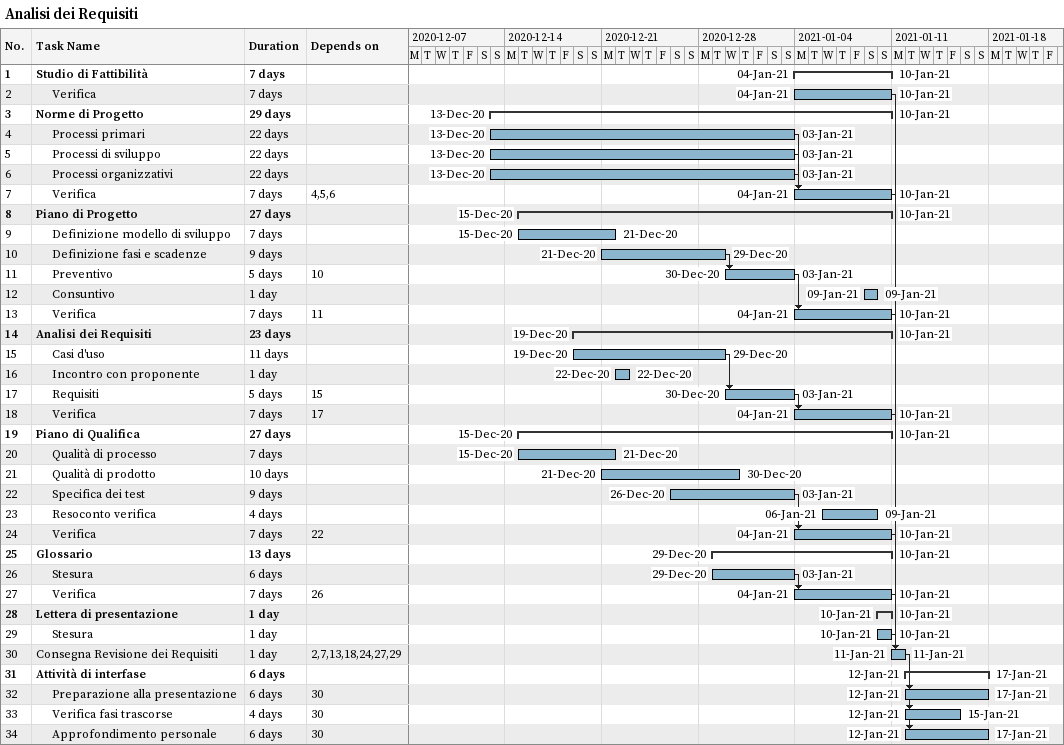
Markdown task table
Analisi dei Requisiti

| ID | Level | Task | Duration | Start | Finish | Predecessors |
|---|---|---|---|---|---|---|
| 1 | 1 | **Studio di Fattibilità** | 7d | 2021-01-04 | 2021-01-10 |  |
| 2 | 2 | Verifica | 7d | 2021-01-04 | 2021-01-10 |  |
| 3 | 1 | **Norme di Progetto** | 29d | 2020-12-13 | 2021-01-10 |  |
| 4 | 2 | Processi primari | 22d | 2020-12-13 | 2021-01-03 |  |
| 5 | 2 | Processi di sviluppo | 22d | 2020-12-13 | 2021-01-03 |  |
| 6 | 2 | Processi organizzativi | 22d | 2020-12-13 | 2021-01-03 |  |
| 7 | 2 | Verifica | 7d | 2021-01-04 | 2021-01-10 | 4, 5, 6 |
| 8 | 1 | **Piano di Progetto** | 27d | 2020-12-15 | 2021-01-10 |  |
| 9 | 2 | Definizione modello di sviluppo | 7d | 2020-12-15 | 2020-12-21 |  |
| 10 | 2 | Definizione fasi e scadenze | 9d | 2020-12-21 | 2020-12-29 |  |
| 11 | 2 | Preventivo | 5d | 2020-12-30 | 2021-01-03 | 10 |
| 12 | 2 | Consuntivo | 1d | 2021-01-09 | 2021-01-09 |  |
| 13 | 2 | Verifica | 7d | 2021-01-04 | 2021-01-10 | 11 |
| 14 | 1 | **Analisi dei Requisiti** | 23d | 2020-12-19 | 2021-01-10 |  |
| 15 | 2 | Casi d'uso | 11d | 2020-12-19 | 2020-12-29 |  |
| 16 | 2 | Incontro con proponente | 1d | 2020-12-22 | 2020-12-22 |  |
| 17 | 2 | Requisiti | 5d | 2020-12-30 | 2021-01-03 | 15 |
| 18 | 2 | Verifica | 7d | 2021-01-04 | 2021-01-10 | 17 |
| 19 | 1 | **Piano di Qualifica** | 27d | 2020-12-15 | 2021-01-10 |  |
| 20 | 2 | Qualità di processo | 7d | 2020-12-15 | 2020-12-21 |  |
| 21 | 2 | Qualità di prodotto | 10d | 2020-12-21 | 2020-12-30 |  |
| 22 | 2 | Specifica dei test | 9d | 2020-12-26 | 2021-01-03 |  |
| 23 | 2 | Resoconto verifica | 4d | 2021-01-06 | 2021-01-09 |  |
| 24 | 2 | Verifica | 7d | 2021-01-04 | 2021-01-10 | 22 |
| 25 | 1 | **Glossario** | 13d | 2020-12-29 | 2021-01-10 |  |
| 26 | 2 | Stesura | 6d | 2020-12-29 | 2021-01-03 |  |
| 27 | 2 | Verifica | 7d | 2021-01-04 | 2021-01-10 | 26 |
| 28 | 1 | **Lettera di presentazione** | 1d | 2021-01-10 | 2021-01-10 |  |
| 29 | 2 | Stesura | 1d | 2021-01-10 | 2021-01-10 |  |
| 30 | 1 | Consegna Revisione dei Requisiti | 1d | 2021-01-11 | 2021-01-11 | 2, 7, 13, 18, 24, 27, 29 |
| 31 | 1 | **Attività di interfase** | 6d | 2021-01-12 | 2021-01-17 |  |
| 32 | 2 | Preparazione alla presentazione | 6d | 2021-01-12 | 2021-01-17 | 30 |
| 33 | 2 | Verifica fasi trascorse | 4d | 2021-01-12 | 2021-01-15 | 30 |
| 34 | 2 | Approfondimento personale | 6d | 2021-01-12 | 2021-01-17 | 30 |
